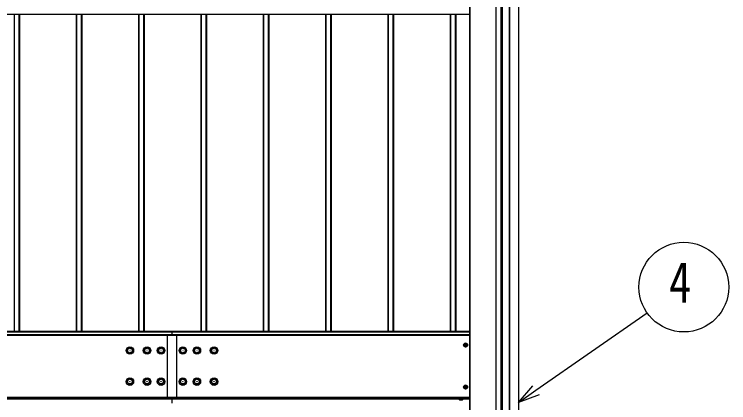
# Model space of a CAD drawing. Units: millimetres, scale not verified. Extents: x -16820 to 16820, y -11880 to 11880.
# Drawn here: x -6728 to -4436, y -733 to 515 of the extents above; entities that cross this region are included whole.
import ezdxf
from ezdxf.enums import TextEntityAlignment as Align

# ---------------------------------------------------------------- set-up
doc = ezdxf.new("R2010")
doc.units = ezdxf.units.MM
doc.header["$LTSCALE"] = 60
doc.layers.add('0-4_YKK_A1', color=4, linetype='Continuous')
doc.layers.add('0-5_YKK_D', color=6, linetype='Continuous')
doc.styles.add('ＭＳ ゴシック', font='')
doc.styles.get('ＭＳ ゴシック').set_extended_font_data('MS Gothic')

msp = doc.modelspace()

# ---------------------------------------------------------------- linework, layer by layer
at = {"layer": '0-4_YKK_A1'}
for p, q in [((-5139.92, 1198.01), (-5139.92, -3799.65)), ((-5139.42, 1198.03), (-5139.42, -3799.63)), ((-5110.42, 1196.83), (-5110.42, -3798.39)), ((-5109.92, 1196.83), (-5109.92, -3798.39)), ((-5266.92, 1086.45), (-5266.92, -3228.03)), ((-5266.42, 1086.45), (-5266.42, -3228.03)), ((-5183.42, 1086.45), (-5183.42, -3228.03)), ((-5182.92, 1086.45), (-5182.92, -3228.03)), ((-5182.62, 1084.06), (-5182.62, -3228.03)), ((-5167.22, 1082.07), (-5167.22, -3235.51)), ((-5166.92, 1082.07), (-5166.92, -3235.52)), ((-5165.42, 1082.07), (-5165.42, -3765.21)), ((-5164.92, 1082.07), (-5164.92, -3765.21)), ((-5162.92, 1080.94), (-5162.92, -3765.21)), ((-12022.02, 514.65), (-6222.02, 514.65)), ((-12022.02, 514.65), (-6222.02, 514.65)), ((-6727.92, 514.65), (-6727.92, -504.63)), ((-6712.92, 514.65), (-6712.92, -504.63)), ((-6711.92, 514.65), (-6711.92, -504.63)), ((-6711.62, 514.65), (-6711.62, -504.63)), ((-6528.92, 514.65), (-6528.92, -504.63)), ((-6527.92, 514.65), (-6527.92, -504.63)), ((-6512.92, 514.65), (-6512.92, -504.63)), ((-6511.92, 514.65), (-6511.92, -504.63)), ((-6511.62, 514.65), (-6511.62, -504.63)), ((-6328.92, 514.65), (-6328.92, -504.63)), ((-6327.92, 514.65), (-6327.92, -504.63)), ((-6312.92, 514.65), (-6312.92, -504.63)), ((-6311.92, 514.65), (-6311.92, -504.63)), ((-6311.62, 514.65), (-6311.62, -504.63)), ((-6222.02, 514.65), (-5266.92, 514.65)), ((-6222.02, 514.65), (-5266.92, 514.65)), ((-6128.92, 514.65), (-6128.92, -504.63)), ((-6127.92, 514.65), (-6127.92, -504.63)), ((-6112.92, 514.65), (-6112.92, -504.63)), ((-6111.92, 514.65), (-6111.92, -504.63)), ((-6111.62, 514.65), (-6111.62, -504.63)), ((-5928.92, 514.65), (-5928.92, -504.63)), ((-5927.92, 514.65), (-5927.92, -504.63)), ((-5912.92, 514.65), (-5912.92, -504.63)), ((-5911.92, 514.65), (-5911.92, -504.63)), ((-5911.62, 514.65), (-5911.62, -504.63)), ((-5728.92, 514.65), (-5728.92, -504.63)), ((-5727.92, 514.65), (-5727.92, -504.63)), ((-5712.92, 514.65), (-5712.92, -504.63)), ((-5711.92, 514.65), (-5711.92, -504.63)), ((-5711.62, 514.65), (-5711.62, -504.63)), ((-5528.92, 514.65), (-5528.92, -504.63)), ((-5527.92, 514.65), (-5527.92, -504.63)), ((-5512.92, 514.65), (-5512.92, -504.63)), ((-5511.92, 514.65), (-5511.92, -504.63)), ((-5511.62, 514.65), (-5511.62, -504.63)), ((-5328.92, 514.65), (-5328.92, -504.63)), ((-5327.92, 514.65), (-5327.92, -504.63)), ((-5312.92, 514.65), (-5312.92, -504.63)), ((-5311.92, 514.65), (-5311.92, -504.63)), ((-5311.62, 514.65), (-5311.62, -504.63)), ((-6222.02, -504.63), (-12022.02, -504.63)), ((-12022.02, -505.11), (-6222.02, -505.11)), ((-6222.02, -515.39), (-12022.02, -515.39)), ((-12022.02, -515.87), (-6222.02, -515.87)), ((-6237.02, -515.87), (-6237.02, -719.45)), ((-5266.92, -504.63), (-6222.02, -504.63)), ((-6222.02, -504.63), (-6222.02, -505.11)), ((-6222.02, -504.63), (-6222.02, -505.11)), ((-6222.02, -505.11), (-6222.02, -515.39)), ((-6222.02, -505.11), (-5266.92, -505.11)), ((-6222.02, -505.11), (-6222.02, -515.39)), ((-5266.92, -515.39), (-6222.02, -515.39)), ((-6222.02, -515.39), (-6222.02, -515.87)), ((-6222.02, -515.39), (-6222.02, -515.87)), ((-6222.02, -515.87), (-5266.92, -515.87)), ((-6207.02, -515.87), (-6207.02, -719.45)), ((-5280.68, -545.57), (-5280.68, -544.85)), ((-5279.16, -550.13), (-5279.16, -550.85)), ((-5280.68, -680.49), (-5280.68, -679.77)), ((-5279.16, -685.05), (-5279.16, -685.77)), ((-12022.02, -714.75), (-6222.02, -714.75)), ((-12022.02, -715.27), (-6222.02, -715.27)), ((-12022.02, -719.45), (-6222.02, -719.45)), ((-12022.02, -720.48), (-6222.02, -720.48)), ((-6222.02, -714.75), (-5266.92, -714.75)), ((-6222.02, -715.27), (-5266.92, -715.27)), ((-6222.02, -719.45), (-5300.62, -719.45)), ((-6222.02, -719.45), (-6222.02, -720.48)), ((-6222.02, -720.48), (-5300.69, -720.48)), ((-6222.02, -720.48), (-6222.02, -733.97)), ((-5300.69, -719.5), (-5289.15, -719.5)), ((-5300.69, -723.05), (-5300.69, -719.5)), ((-5299.92, -723.5), (-5300.69, -723.05)), ((-5300.62, -719.5), (-5300.62, -718.3)), ((-5299.92, -723.5), (-5289.92, -723.5)), ((-5297.81, -723.05), (-5297.81, -719.5)), ((-5292.03, -723.05), (-5292.03, -719.5)), ((-5289.92, -723.5), (-5289.15, -723.05)), ((-5289.22, -719.5), (-5289.22, -718.3)), ((-5289.22, -719.45), (-5266.92, -719.45)), ((-5289.15, -723.05), (-5289.15, -719.5)), ((-5289.15, -720.48), (-5266.92, -720.48))]:
    msp.add_line(p, q, dxfattribs=at)
for points in [[(-6222.02, 514.75), (-6222.02, 514.65), (-6222.02, 514.65)], [(-5282.2, -548.61), (-5282.92, -548.61), (-5282.92, -547.09), (-5282.2, -547.09)], [(-5280.68, -544.85), (-5279.16, -544.85), (-5279.16, -545.57)], [(-5277.64, -547.09), (-5276.92, -547.09), (-5276.92, -548.61), (-5277.64, -548.61)], [(-5279.16, -550.85), (-5280.68, -550.85), (-5280.68, -550.13)], [(-5282.2, -683.53), (-5282.92, -683.53), (-5282.92, -682.01), (-5282.2, -682.01)], [(-5280.68, -679.77), (-5279.16, -679.77), (-5279.16, -680.49)], [(-5279.16, -685.77), (-5280.68, -685.77), (-5280.68, -685.05)], [(-5277.64, -682.01), (-5276.92, -682.01), (-5276.92, -683.53), (-5277.64, -683.53)], [(-5297.97, -723.5), (-5296.82, -721.15), (-5294.92, -720.14)], [(-5291.87, -723.5), (-5293.02, -721.15), (-5294.92, -720.14)]]:
    msp.add_lwpolyline(points, dxfattribs=at)
for points in [[(-5274.15, -547.85), (-5277.03, -552.85), (-5282.81, -552.85), (-5285.69, -547.85), (-5282.81, -542.85), (-5277.03, -542.85)], [(-5274.15, -682.77), (-5277.03, -687.77), (-5282.81, -687.77), (-5285.69, -682.77), (-5282.81, -677.77), (-5277.03, -677.77)], [(-5288.67, -716.7), (-5301.17, -716.7), (-5301.17, -718.3), (-5288.67, -718.3)]]:
    msp.add_lwpolyline(points, close=True, dxfattribs=at)
for centre, radius in [((-5279.92, -547.85), 6.25), ((-5279.92, -547.85), 5), ((-6357.02, -565.34), 12), ((-6357.02, -565.34), 10.88), ((-6357.02, -565.34), 7.48), ((-6357.02, -565.34), 0.5), ((-6302.02, -565.34), 12), ((-6302.02, -565.34), 10.88), ((-6302.02, -565.34), 7.48), ((-6302.02, -565.34), 0.5), ((-6257.02, -565.34), 12), ((-6257.02, -565.34), 10.88), ((-6257.02, -565.34), 7.48), ((-6257.02, -565.34), 0.5), ((-6187.02, -565.34), 12), ((-6187.02, -565.34), 10.88), ((-6187.02, -565.34), 7.48), ((-6187.02, -565.34), 0.5), ((-6142.02, -565.34), 12), ((-6142.02, -565.34), 10.88), ((-6142.02, -565.34), 7.48), ((-6142.02, -565.34), 0.5), ((-6087.02, -565.34), 12), ((-6087.02, -565.34), 10.88), ((-6087.02, -565.34), 7.48), ((-6087.02, -565.34), 0.5), ((-6357.02, -665.29), 12), ((-6357.02, -665.29), 10.88), ((-6357.02, -665.29), 7.48), ((-6302.02, -665.29), 12), ((-6302.02, -665.29), 10.88), ((-6302.02, -665.29), 7.48), ((-6257.02, -665.29), 12), ((-6257.02, -665.29), 10.88), ((-6257.02, -665.29), 7.48), ((-6187.02, -665.29), 12), ((-6187.02, -665.29), 10.88), ((-6187.02, -665.29), 7.48), ((-6142.02, -665.29), 12), ((-6142.02, -665.29), 10.88), ((-6142.02, -665.29), 7.48), ((-6087.02, -665.29), 12), ((-6087.02, -665.29), 10.88), ((-6087.02, -665.29), 7.48), ((-6357.02, -665.29), 0.5), ((-6302.02, -665.29), 0.5), ((-6257.02, -665.29), 0.5), ((-6187.02, -665.29), 0.5), ((-6142.02, -665.29), 0.5), ((-6087.02, -665.29), 0.5), ((-5279.92, -682.77), 6.25), ((-5279.92, -682.77), 5)]:
    msp.add_circle(centre, radius, dxfattribs=at)
for centre, radius, start, end in [((-5279.92, -547.85), 5.58, 123.74848, 176.25152), ((-5279.92, -547.85), 5.58, 183.74848, 236.25152), ((-5279.92, -547.85), 5.58, 63.74848, 116.25152), ((-5282.2, -545.57), 1.52, 270, 0), ((-5282.2, -550.13), 1.52, 0, 90), ((-5277.64, -545.57), 1.52, 180, 270), ((-5277.64, -550.13), 1.52, 90, 180), ((-5279.92, -547.85), 5.58, 3.74848, 56.25152), ((-5279.92, -547.85), 5.58, 303.74848, 356.25152), ((-5279.92, -547.85), 5.58, 243.74848, 296.25152), ((-5279.92, -682.77), 5.58, 123.74848, 176.25152), ((-5279.92, -682.77), 5.58, 183.74848, 236.25152), ((-5279.92, -682.77), 5.58, 63.74848, 116.25152), ((-5282.2, -680.49), 1.52, 270, 0), ((-5282.2, -685.05), 1.52, 0, 90), ((-5277.64, -680.49), 1.52, 180, 270), ((-5277.64, -685.05), 1.52, 90, 180), ((-5279.92, -682.77), 5.58, 3.74848, 56.25152), ((-5279.92, -682.77), 5.58, 303.74848, 356.25152), ((-5279.92, -682.77), 5.58, 243.74848, 296.25152), ((-5299.25, -720.95), 2.56, 235.61708, 304.38292), ((-5294.92, -713.95), 9.55, 252.41276, 287.58724), ((-5290.59, -720.95), 2.56, 235.61708, 304.38292)]:
    msp.add_arc(centre, radius, start, end, dxfattribs=at)
at = {"layer": '0-5_YKK_D'}
for points in [[(-5109.92, -732.2), (-5054.18, -693.25), (-4697.75, -444.16)], [(-5043.75, -708.18), (-5109.92, -732.2), (-5064.62, -678.31)]]:
    msp.add_lwpolyline(points, dxfattribs=at)
msp.add_circle((-4579.72, -361.68), 144, dxfattribs=at)

# ---------------------------------------------------------------- texts
at = {"layer": '0-5_YKK_D', "style": 'ＭＳ ゴシック', "width": 0.8}
msp.add_text('4', height=132, dxfattribs=at).set_placement((-4627.72, -451.68), align=Align.BOTTOM_LEFT)

doc.saveas('drawing.dxf')
